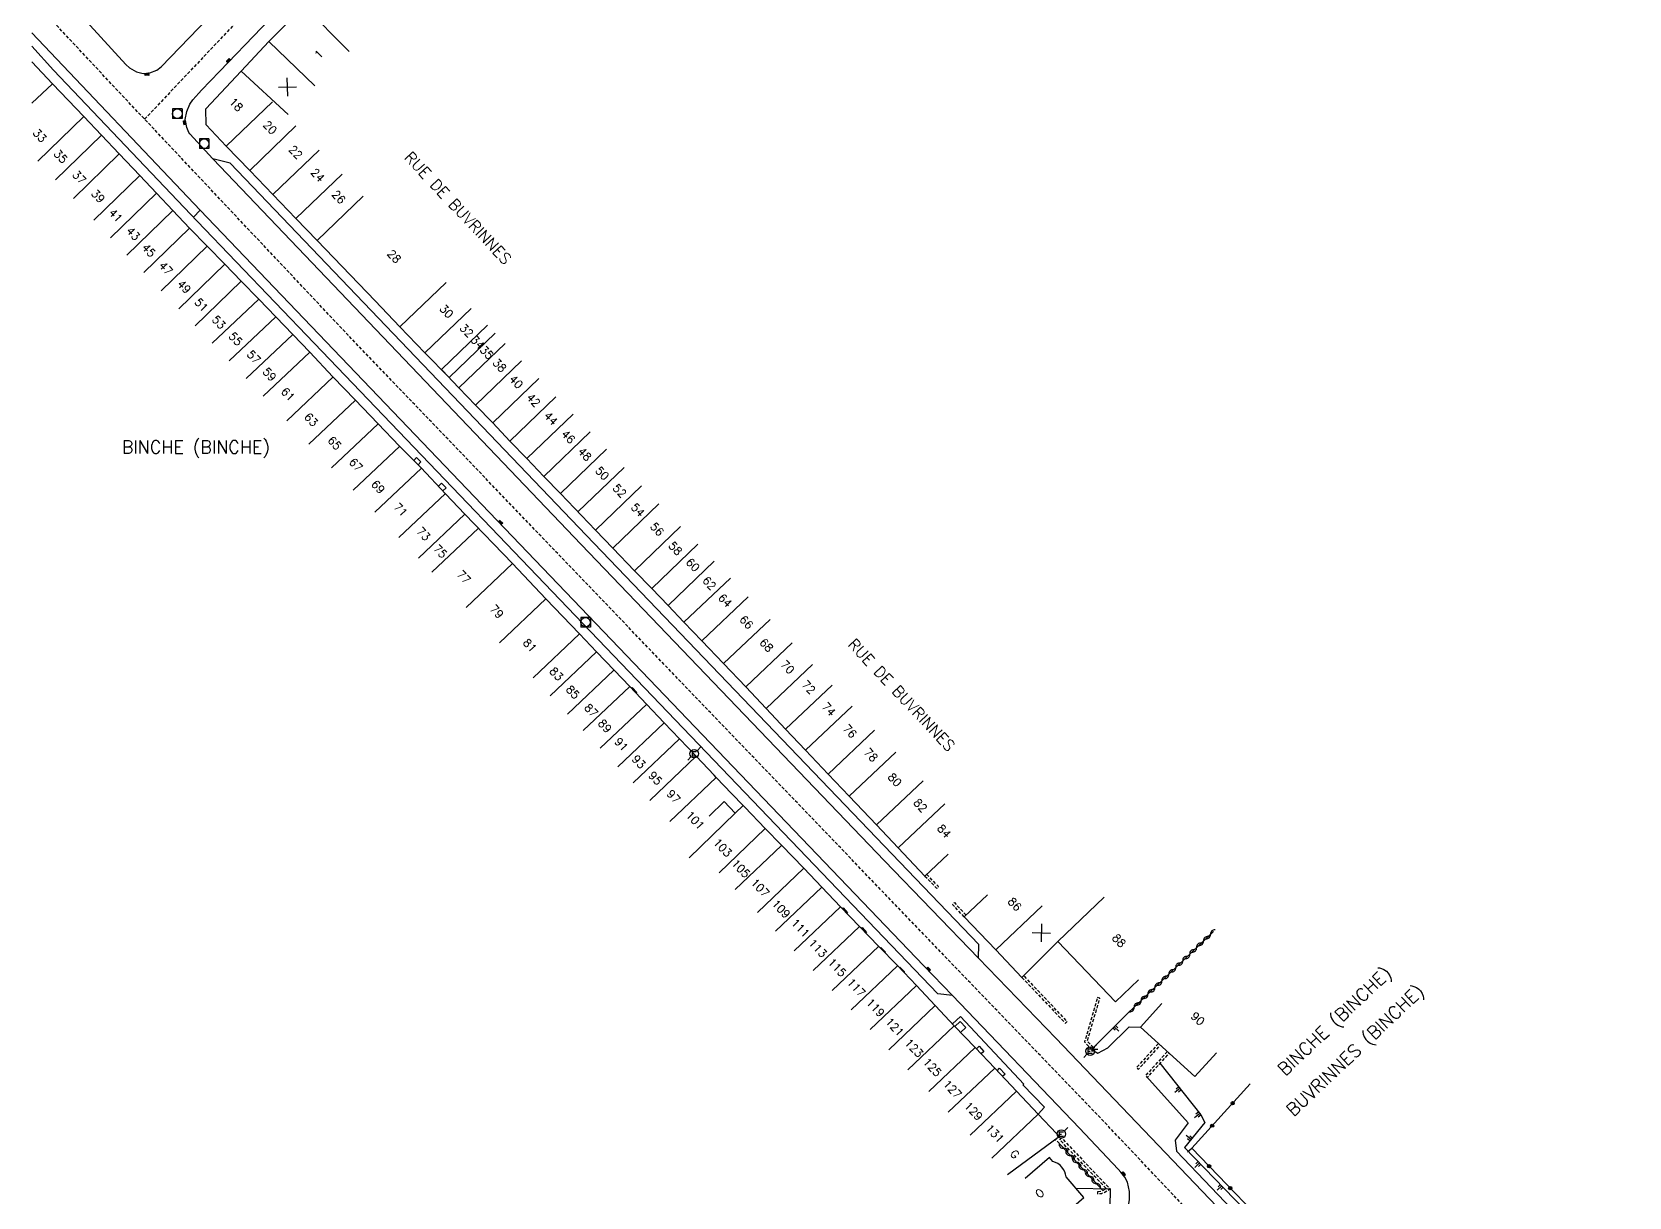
# Model space of a CAD drawing. Header units: millimetres. Extents: x 136000 to 137000, y 121000 to 122000.
# Drawn here: x 136000 to 136249.4, y 121619.4 to 121801.3 of the extents above; entities that cross this region are included whole.
import ezdxf
from ezdxf.enums import TextEntityAlignment as Align

# ---------------------------------------------------------------- set-up
doc = ezdxf.new("R2010")
doc.units = ezdxf.units.MM
doc.linetypes.add('DASHED', pattern=[0.75, 0.5, -0.25])
doc.layers.get('0').update_dxf_attribs({"linetype": 'CONTINUOUS'})
for name, color, linetype in [('W0001', 6, 'DASHED'), ('W0008', 7, 'CONTINUOUS'), ('W0100', 7, 'CONTINUOUS'), ('W0112', 1, 'DASHED'), ('W0211', 2, 'CONTINUOUS'), ('W0310', 3, 'CONTINUOUS'), ('W0322', 7, 'CONTINUOUS'), ('W0400', 7, 'CONTINUOUS'), ('W0420', 7, 'CONTINUOUS'), ('W0471', 7, 'CONTINUOUS'), ('W0980', 7, 'CONTINUOUS'), ('W0989', 7, 'CONTINUOUS'), ('W0991', 7, 'CONTINUOUS'), ('W1102', 7, 'CONTINUOUS')]:
    doc.layers.add(name, color=color, linetype=linetype)
doc.styles.get("Standard").update_dxf_attribs({"font": 'romans.shx', "width": 0.85})

# ---------------------------------------------------------------- blocks, each defined once
blk = doc.blocks.new('T471')
for p, q in [((-0.333334, 0.333334), (-0.333334, -0.333334)), ((-0.333334, 0.333334), (0.333334, 0.333334)), ((-0.333334, 0), (0, 0)), ((0.500001, 0.500001), (1.000002, 1.000002)), ((-0.500001, -0.500001), (-1.000002, -1.000002)), ((-0.333334, -0.333334), (0.333334, -0.333334))]:
    blk.add_line(p, q)
blk.add_ellipse((0, 0), major_axis=(0.471405, 0.471405), ratio=1, start_param=5.4977871438, end_param=11.780972451)
blk = doc.blocks.new('T400')
for p, q in [((-0.15, 0.3), (0.15, 0.3)), ((-0.15, -0.25), (-0.15, 0.3)), ((-0.15, 0.15), (0.15, 0.15)), ((-0.15, 0), (0.15, 0)), ((0.15, 0.3), (0.15, -0.25)), ((-0.15, -0.15), (0.15, -0.15)), ((-0.15, -0.25), (-0.15, -0.3)), ((-0.15, -0.3), (0.15, -0.3)), ((0.15, -0.3), (0.15, -0.25))]:
    blk.add_line(p, q)
blk = doc.blocks.new('T420')
for p, q in [((0.75, 0.75), (-0.75, 0.75)), ((-0.75, 0.75), (-0.75, -0.75)), ((0.75, 0.75), (0.75, -0.75)), ((0.75, -0.75), (-0.75, -0.75))]:
    blk.add_line(p, q)
blk.add_ellipse((0, 0), major_axis=(-0.53, 0.53), ratio=1, start_param=3.926991, end_param=10.210176)
blk = doc.blocks.new('t991o')
at = {"color": 0, "linetype": 'Continuous'}
for p, q in [((-1, 1), (1, -1)), ((-1, -1), (1, 1))]:
    blk.add_line(p, q, dxfattribs=at)
blk = doc.blocks.new('t211o')
at = {"color": 0, "linetype": 'Continuous'}
for p, q in [((-0.29, 0.5), (-0.29, 0)), ((0, 1), (0, 0)), ((0.29, 0.5), (0.29, 0))]:
    blk.add_line(p, q, dxfattribs=at)
blk = doc.blocks.new('t322o')
at = {"color": 0, "linetype": 'Continuous'}
for radius in [0.25, 0.15]:
    blk.add_circle((0, 0), radius, dxfattribs=at)
blk = doc.blocks.new('t310o')
at = {"color": 0, "linetype": 'Continuous'}
for centre, start, end in [((-0.5, 0.38), 216.8699, 323.1304), ((0.5, -0.37), 36.8699, 143.1303)]:
    blk.add_arc(centre, 0.625, start, end, dxfattribs=at)

msp = doc.modelspace()

# ---------------------------------------------------------------- linework, layer by layer
at = {"layer": 'W0001', "flags": 128}
for points in [[(136040.09, 121811.52), (136017.6, 121787.73)], [(136324.26, 121457.21), (136314.99, 121471.41), (136306.92, 121483.62), (136293.42, 121499.8), (136284.47, 121509.26), (136244.47, 121551.09), (136200.73, 121596.16), (136186.83, 121610.64), (136168.2, 121630.35), (136100.59, 121700.64), (136049.4, 121753.97), (136014.15, 121791.38), (136000, 121806.47)]]:
    msp.add_lwpolyline(points, dxfattribs=at)
at = {"layer": 'W0008', "flags": 128}
for points in [[(136000, 121812.3), (136008.51, 121802.95), (136014.66, 121796.24), (136015.25, 121795.73), (136016.35, 121795.12), (136017.36, 121794.85), (136018.39, 121794.94), (136019.52, 121795.38), (136020.2, 121795.9), (136037.67, 121814.05)], [(136191.91, 121610.71), (136159.88, 121644.19), (136147.84, 121656.72), (136147.87, 121658.81), (136137.99, 121669.14), (136086.55, 121722.77), (136030.95, 121780.85), (136028.24, 121781.54), (136024.64, 121785.42), (136024.5, 121785.63), (136024.17, 121786.4), (136023.94, 121787.66), (136024.17, 121788.94), (136024.66, 121790.05), (136025.13, 121790.73), (136026.04, 121791.78), (136026.46, 121792.24), (136029.27, 121795.17), (136042.51, 121808.98)], [(136143.77, 121650.87), (136139.26, 121655.54), (136070.27, 121727.56), (136026.27, 121773.49), (136000, 121801.22)], [(136116.3, 121564.41), (136136.35, 121583.49), (136142.49, 121589.27), (136158.95, 121604.83), (136168.39, 121613.81), (136169.44, 121614.89), (136170.38, 121616.02), (136170.75, 121616.64), (136171.19, 121617.83), (136171.42, 121618.97), (136171.42, 121620.24), (136171.12, 121621.72), (136170.69, 121622.51), (136170.05, 121623.29), (136169.62, 121623.76), (136163.59, 121630.13), (136143.77, 121650.87), (136141.47, 121651.11), (136095.67, 121698.93), (136044.05, 121752.76), (136025.81, 121771.81), (136003.36, 121795.4), (136000, 121799.13)], [(136028.24, 121781.54), (136085.8, 121721.29), (136133.15, 121671.9), (136147.84, 121656.72)], [(136026.27, 121773.49), (136025.21, 121772.44)], [(136059.62, 121734.44), (136060.08, 121734.9), (136060.75, 121734.2), (136060.3, 121733.75)], [(136063.49, 121730.4), (136063.98, 121730.86), (136064.67, 121730.15), (136064.16, 121729.68)], [(136093.59, 121698.85), (136093.73, 121698.99), (136094.49, 121698.21), (136094.35, 121698.07)], [(136126.56, 121664.44), (136126.68, 121664.55), (136127.39, 121663.79), (136127.28, 121663.68)], [(136129.52, 121661.36), (136129.64, 121661.47), (136130.35, 121660.72), (136130.24, 121660.62)], [(136132.48, 121658.3), (136132.55, 121658.37), (136133.3, 121657.64), (136133.21, 121657.55)], [(136135.44, 121655.24), (136135.52, 121655.31), (136136.25, 121654.58), (136136.16, 121654.49)], [(136157.16, 121632.35), (136158.11, 121633.42), (136154.77, 121636.91), (136154.92, 121637.03), (136145.03, 121647.59), (136143.78, 121646.42)], [(136144.14, 121646.03), (136144.95, 121646.8), (136145.84, 121645.88), (136145.03, 121645.1)], [(136147.5, 121642.53), (136147.92, 121642.94), (136148.67, 121642.15), (136148.24, 121641.75)], [(136150.72, 121639.13), (136151.13, 121639.52), (136152, 121638.61), (136151.58, 121638.22)], [(136163.03, 121620.76), (136168.37, 121620.67), (136168.33, 121617.82), (136162.66, 121617.91)]]:
    msp.add_lwpolyline(points, dxfattribs=at)
at = {"layer": 'W0100', "flags": 128}
for points in [[(136143.08, 121672.96), (136139.45, 121669.53), (136135.3, 121673.91), (136131.9, 121677.5), (136127.64, 121681.99), (136124.35, 121685.44), (136120.83, 121689.18), (136117.69, 121692.48), (136114.66, 121695.71), (136111.49, 121699.07), (136108.02, 121702.71), (136104.6, 121706.28), (136101.83, 121709.16), (136099.35, 121711.75), (136096.79, 121714.41), (136094.11, 121717.18), (136090.71, 121720.73), (136088, 121723.55), (136082.54, 121729.26), (136079.96, 121731.94), (136077.31, 121734.71), (136074.63, 121737.45), (136071.96, 121740.3), (136069.28, 121743.05), (136066.67, 121745.79), (136063.95, 121748.62), (136065.15, 121747.36), (136061.37, 121751.25), (136057.48, 121755.29), (136053.61, 121759.35), (136053.61, 121759.35), (136053.61, 121759.35), (136044.53, 121768.79), (136041.23, 121772.2), (136037.63, 121775.95), (136034.01, 121779.73), (136030.34, 121783.49), (136027.2, 121786.86), (136027.16, 121789.36), (136032.7, 121795.24), (136036.99, 121799.87), (136042.49, 121805.37)], [(136106.88, 121684.89), (136106.57, 121685.28), (136103.71, 121688.24), (136101.14, 121690.96), (136098.76, 121693.47), (136096, 121696.36), (136093.36, 121699.1), (136090.91, 121701.7), (136088.17, 121704.55), (136085.53, 121707.34), (136080.27, 121712.8), (136075.05, 121718.32), (136067.63, 121726.05), (136064.59, 121729.23), (136060.8, 121733.25), (136057.39, 121736.68), (136054.01, 121740.19), (136050.49, 121743.87), (136047.01, 121747.5), (136043.39, 121751.33), (136040.72, 121754.1), (136038.08, 121756.84), (136035.41, 121759.61), (136032.66, 121762.43), (136030.1, 121765.07), (136027.36, 121767.89), (136024.63, 121770.72), (136021.99, 121773.45), (136019.43, 121776.16), (136016.86, 121778.9), (136013.63, 121782.3), (136008.1, 121788.13), (136003.22, 121793.25), (136000, 121796.66)], [(136111.07, 121680.55), (136111.33, 121680.28), (136114.53, 121676.96), (136117.06, 121674.34), (136120.53, 121670.75), (136123.34, 121667.81), (136126.28, 121664.72), (136132.21, 121658.58), (136135.16, 121655.53), (136138.13, 121652.44), (136144.03, 121646.15), (136147.29, 121642.75), (136150.36, 121639.51), (136153.76, 121635.93), (136157.16, 121632.35), (136160.02, 121629.34), (136160.47, 121628.87), (136152.37, 121622.88)], [(136160.21, 121659.32), (136154.61, 121653.69), (136150.53, 121657.99), (136145.6, 121663.15), (136149.21, 121666.6)], [(136160.23, 121659.3), (136169.22, 121649.89), (136172.83, 121653.34)], [(136184.98, 121641.91), (136181.62, 121638.21), (136173.11, 121645.94), (136176.47, 121649.64)], [(136153.76, 121616.88), (136157.01, 121613.08), (136159.85, 121615.51), (136160.64, 121614.58), (136162.87, 121616.49), (136162.87, 121616.49), (136162.08, 121617.42), (136162.72, 121617.97), (136164.28, 121619.3), (136161.51, 121622.54), (136161.43, 121622.95), (136161.3, 121623.35), (136161.1, 121623.72), (136160.85, 121624.06), (136160.56, 121624.36), (136160.22, 121624.61), (136159.85, 121624.81), (136159.45, 121624.94), (136158.93, 121625.55), (136155.13, 121622.3)]]:
    msp.add_lwpolyline(points, dxfattribs=at)
at = {"layer": 'W0112', "flags": 128}
for points in [[(136139.45, 121669.53), (136141.3, 121667.59), (136141.59, 121667.87), (136139.73, 121669.8)], [(136145.6, 121663.15), (136143.76, 121665.1), (136144.06, 121665.37), (136145.89, 121663.42)], [(136154.61, 121653.69), (136161.4, 121646.53), (136161.69, 121646.8), (136154.9, 121653.97)], [(136175.93, 121643.38), (136172.5, 121639.61), (136172.8, 121639.34), (136176.22, 121643.11)], [(136177.32, 121642.11), (136173.89, 121638.34), (136174.19, 121638.07), (136177.62, 121641.84)]]:
    msp.add_lwpolyline(points, dxfattribs=at)
for points in [[(136165.77, 121642.75), (136164.83, 121643.72), (136166.79, 121650.47), (136166.41, 121650.58), (136164.38, 121643.61), (136165.48, 121642.47), (136165.77, 121642.75)], [(136166.44, 121620.26), (136166.96, 121620.31), (136167.23, 121620.4), (136167.76, 121620.68), (136167.79, 121620.7), (136160.51, 121628.34), (136160.8, 121628.62), (136168.37, 121620.67), (136168.06, 121620.4), (136167.96, 121620.33), (136167.41, 121620.05), (136167.04, 121619.92), (136166.44, 121619.86)]]:
    msp.add_lwpolyline(points, close=True, dxfattribs=at)
at = {"layer": 'W0211', "flags": 128}
for points in [[(136171.04, 121647.99), (136165.48, 121642.46), (136166.49, 121641.89), (136168.01, 121642.7), (136171.35, 121645.97), (136173.11, 121645.94)], [(136174.04, 121638.21), (136180.58, 121630.97), (136178.52, 121628.26), (136178.74, 121626.57), (136193.92, 121610.69), (136195.24, 121610.75)], [(136176.15, 121640.3), (136182.54, 121632.21), (136183.16, 121631.06), (136180.01, 121627.15), (136195.67, 121610.94)]]:
    msp.add_lwpolyline(points, dxfattribs=at)
at = {"layer": 'W0310', "flags": 128}
for points in [[(136171.04, 121647.99), (136184.53, 121660.87)], [(136160.09, 121628.1), (136167.23, 121620.4)]]:
    msp.add_lwpolyline(points, dxfattribs=at)
at = {"layer": 'W0322', "flags": 128}
for points in [[(136181.13, 121627.02), (136190.28, 121637.09)], [(136180.49, 121626.48), (136181.13, 121627.02), (136196.18, 121611.42)]]:
    msp.add_lwpolyline(points, dxfattribs=at)
at = {"layer": 'W1102', "flags": 128}
for points in [[(136042.49, 121805.37), (136049.56, 121798.31)], [(136036.99, 121799.87), (136044.2, 121792.94)], [(136003.22, 121793.25), (136000, 121790.2)], [(136032.7, 121795.24), (136040.03, 121788.44)], [(136030.34, 121783.49), (136037.57, 121790.45)], [(136008.1, 121788.13), (136000.94, 121781.16)], [(136034.01, 121779.73), (136041.22, 121786.66)], [(136010.87, 121785.22), (136003.7, 121778.25)], [(136037.63, 121775.95), (136044.84, 121782.89)], [(136013.63, 121782.3), (136006.47, 121775.34)], [(136016.86, 121778.9), (136009.69, 121771.93)], [(136041.23, 121772.2), (136048.45, 121779.14)], [(136019.43, 121776.16), (136012.27, 121769.19)], [(136044.53, 121768.79), (136051.74, 121775.72)], [(136021.99, 121773.45), (136014.83, 121766.48)], [(136024.63, 121770.72), (136017.47, 121763.76)], [(136027.36, 121767.89), (136020.2, 121760.92)], [(136030.1, 121765.07), (136022.94, 121758.1)], [(136032.66, 121762.43), (136025.5, 121755.46)], [(136057.48, 121755.29), (136064.68, 121762.22)], [(136035.41, 121759.61), (136028.15, 121752.74)], [(136061.37, 121751.25), (136068.57, 121758.18)], [(136038.08, 121756.84), (136030.82, 121749.97)], [(136063.95, 121748.62), (136071.15, 121755.55)], [(136040.72, 121754.1), (136033.46, 121747.23)], [(136065.15, 121747.36), (136072.35, 121754.29)], [(136043.39, 121751.33), (136036.13, 121744.46)], [(136066.67, 121745.79), (136073.88, 121752.71)], [(136069.28, 121743.05), (136076.48, 121749.98)], [(136047.04, 121747.47), (136039.79, 121740.59)], [(136071.96, 121740.3), (136079.16, 121747.23)], [(136050.52, 121743.83), (136043.26, 121736.96)], [(136074.63, 121737.45), (136081.83, 121744.38)], [(136077.31, 121734.71), (136084.51, 121741.64)], [(136054.05, 121740.15), (136046.79, 121733.28)], [(136079.96, 121731.94), (136087.16, 121738.87)], [(136057.43, 121736.64), (136050.17, 121729.77)], [(136082.54, 121729.26), (136089.74, 121736.18)], [(136060.82, 121733.23), (136053.56, 121726.36)], [(136085.27, 121726.4), (136092.47, 121733.33)], [(136088, 121723.55), (136095.21, 121730.47)], [(136064.57, 121729.25), (136057.31, 121722.38)], [(136067.63, 121726.05), (136060.37, 121719.18)], [(136090.71, 121720.73), (136097.92, 121727.65)], [(136069.73, 121723.86), (136062.47, 121716.99)], [(136094.11, 121717.18), (136101.31, 121724.11)], [(136096.79, 121714.41), (136103.98, 121721.35)], [(136075.05, 121718.32), (136067.79, 121711.45)], [(136099.35, 121711.75), (136106.55, 121718.68)], [(136101.83, 121709.16), (136109.09, 121716.03)], [(136104.6, 121706.28), (136111.86, 121713.15)], [(136080.27, 121712.8), (136073.01, 121705.93)], [(136108.02, 121702.71), (136115.28, 121709.58)], [(136085.53, 121707.34), (136078.27, 121700.47)], [(136111.49, 121699.07), (136118.75, 121705.94)], [(136088.16, 121704.55), (136080.91, 121697.68)], [(136090.9, 121701.7), (136083.65, 121694.83)], [(136114.66, 121695.71), (136121.92, 121702.58)], [(136093.36, 121699.1), (136086.1, 121692.23)], [(136117.69, 121692.48), (136124.95, 121699.35)], [(136096.01, 121696.34), (136088.75, 121689.47)], [(136120.83, 121689.18), (136128.09, 121696.05)], [(136098.76, 121693.47), (136091.5, 121686.6)], [(136101.14, 121690.96), (136093.88, 121684.09)], [(136124.35, 121685.44), (136131.61, 121692.31)], [(136103.71, 121688.24), (136096.48, 121681.34)], [(136127.64, 121681.99), (136134.9, 121688.86)], [(136105.74, 121678.88), (136108.09, 121681.15), (136109.81, 121679.33), (136111.07, 121680.55), (136109.31, 121682.37), (136106.88, 121684.89), (136099.62, 121678.02)], [(136131.9, 121677.5), (136139.16, 121684.37)], [(136135.3, 121673.91), (136142.56, 121680.78)], [(136109.81, 121679.33), (136102.62, 121672.39)], [(136114.53, 121676.96), (136107.34, 121670.02)], [(136117.08, 121674.32), (136109.84, 121667.43)], [(136120.55, 121670.73), (136113.31, 121663.84)], [(136123.36, 121667.79), (136116.12, 121660.91)], [(136167.44, 121666.22), (136160.23, 121659.3)], [(136126.3, 121664.7), (136119.05, 121657.82)], [(136150.53, 121657.99), (136157.77, 121664.88)], [(136129.24, 121661.65), (136122, 121654.77)], [(136132.24, 121658.55), (136124.99, 121651.67)], [(136135.19, 121655.5), (136127.95, 121648.61)], [(136138.13, 121652.44), (136130.89, 121645.56)], [(136141.08, 121649.3), (136133.83, 121642.41)], [(136144.03, 121646.15), (136136.78, 121639.26)], [(136147.29, 121642.75), (136140.05, 121635.86)], [(136150.36, 121639.51), (136143.11, 121632.63)], [(136153.76, 121635.93), (136146.52, 121629.04)], [(136157.16, 121632.35), (136149.92, 121625.46)]]:
    msp.add_lwpolyline(points, dxfattribs=at)

# ---------------------------------------------------------------- block references
at = {"layer": 'W0211'}
for p, rotation in [((136169.03, 121645.99), 224.7906496424945), ((136165.48, 121642.46), 270), ((136179.25, 121636.38), 128.3309668024096), ((136182.35, 121632.45), 128.3309668022761), ((136181.03, 121628.43), 51.08657309635431), ((136182.35, 121624.73), 134.019352677543), ((136185.82, 121621.14), 134.0193526777852)]:
    msp.add_blockref('t211o', p, dxfattribs=dict(at, rotation=rotation))
at = {"layer": 'W0310'}
for p, rotation in [((136184.06, 121660.42), 43.68458157777828), ((136180.81, 121657.31), 43.68458157777828), ((136181.89, 121658.35), 43.68458157777828), ((136182.97, 121659.38), 43.68458157777828), ((136178.64, 121655.24), 43.68458157777828), ((136179.72, 121656.28), 43.68458157777828), ((136176.47, 121653.17), 43.68458157777828), ((136177.55, 121654.2), 43.68458157777828), ((136173.21, 121650.06), 43.68458157777828), ((136174.3, 121651.1), 43.68458157777828), ((136175.38, 121652.13), 43.68458157777828), ((136172.13, 121649.02), 43.68458157777828), ((136161.11, 121627), 312.8536002354541), ((136162.13, 121625.9), 312.8536002354541), ((136163.15, 121624.8), 312.8536002354541), ((136164.17, 121623.7), 312.8536002354541), ((136165.19, 121622.6), 312.8536002354541), ((136166.21, 121621.5), 312.8536002354541)]:
    msp.add_blockref('t310o', p, dxfattribs=dict(at, rotation=rotation))
at = {"layer": 'W0322'}
for p, rotation in [((136187.52, 121634.05), 47.73570117215011), ((136184.32, 121630.54), 47.73570117215011), ((136183.84, 121624.21), 313.9736193612504), ((136187.14, 121620.79), 313.9736193612504)]:
    msp.add_blockref('t322o', p, dxfattribs=dict(at, rotation=rotation))
at = {"layer": 'W0400'}
for p, rotation in [((136030.68, 121796.85), 316.7536178406331), ((136017.97, 121794.72), 96.65697198363806), ((136023.83, 121787.2), 6.907552973066303), ((136073.2, 121724.73), 224.0272846971955), ((136140.02, 121654.97), 223.9910120796973), ((136170.46, 121623.03), 39.71082621134033)]:
    msp.add_blockref('T400', p, dxfattribs=dict(at, rotation=rotation))
at = {"layer": 'W0420'}
for p in [(136022.7, 121788.58), (136026.9, 121783.91), (136086.46, 121709.16)]:
    msp.add_blockref('T420', p, dxfattribs=at)
at = {"layer": 'W0471'}
for p in [(136103.42, 121688.63), (136165.26, 121642.19), (136160.77, 121629.24)]:
    msp.add_blockref('T471', p, dxfattribs=at)
at = {"layer": 'W0991'}
for p, rotation in [((136039.92, 121792.74), 46.50257557165241), ((136157.64, 121660.66), 313.5780778598157)]:
    msp.add_blockref('t991o', p, dxfattribs=dict(at, rotation=rotation))

# ---------------------------------------------------------------- texts
at = {"layer": 'W0980'}
msp.add_text('BINCHE (BINCHE)', height=2, dxfattribs=at).set_placement((136025.61, 121736.38), align=Align.MIDDLE)
for s, p in [('BINCHE (BINCHE)', (136203.53, 121646.78)), ('BUVRINNES (BINCHE)', (136206.72, 121642.22))]:
    msp.add_text(s, height=2, rotation=43.4935, dxfattribs=at).set_placement(p, align=Align.MIDDLE)
at = {"layer": 'W0989'}
for p in [(136066.54, 121773.85), (136135.82, 121697.81)]:
    msp.add_text('RUE DE BUVRINNES', height=1.75, rotation=313.1755, dxfattribs=at).set_placement(p, align=Align.MIDDLE)
at = {"layer": 'W0991'}
for s, rotation, p in [('1', 45.0356, (136044.78, 121797.86)), ('18', 313.8921, (136031.9, 121790)), ('33', 313.3728, (136001.22, 121785.17)), ('20', 313.8921, (136037.19, 121786.42)), ('35', 313.3728, (136004.49, 121781.9)), ('22', 313.8921, (136041.2, 121782.56)), ('37', 313.3728, (136007.4, 121778.63)), ('24', 313.8921, (136044.63, 121778.99)), ('39', 313.3728, (136010.33, 121775.69)), ('26', 313.8921, (136047.92, 121775.56)), ('41', 313.3728, (136013.08, 121772.7)), ('43', 313.4997, (136015.83, 121769.86)), ('45', 313.4997, (136018.25, 121767.25)), ('28', 313.8675, (136056.58, 121766.29)), ('47', 313.4997, (136020.91, 121764.44)), ('49', 313.4997, (136023.78, 121761.56)), ('51', 313.4997, (136026.47, 121758.72)), ('30', 313.8675, (136064.74, 121757.71)), ('53', 313.4997, (136029.19, 121756.01)), ('32', 313.8675, (136067.89, 121754.71)), ('55', 313.4997, (136031.82, 121753.4)), ('34', 313.8675, (136069.6, 121752.85)), ('57', 313.4997, (136034.65, 121750.56)), ('35', 313.8675, (136071.03, 121751.28)), ('59', 313.4997, (136037.12, 121747.86)), ('38', 313.8675, (136073.04, 121749.28)), ('61', 313.4997, (136039.99, 121744.75)), ('40', 313.8675, (136075.61, 121746.71)), ('42', 313.8675, (136078.33, 121743.85)), ('63', 313.4997, (136043.62, 121740.8)), ('44', 313.8675, (136081.05, 121740.99)), ('65', 313.4997, (136047.27, 121737.14)), ('46', 313.8675, (136083.77, 121738.13)), ('48', 313.8675, (136086.34, 121735.41)), ('67', 313.4997, (136050.61, 121733.75)), ('50', 313.8675, (136089.06, 121732.41)), ('69', 313.4997, (136054.08, 121730.29)), ('52', 313.8675, (136091.78, 121729.69)), ('71', 313.4997, (136057.6, 121726.72)), ('54', 313.8675, (136094.64, 121726.69)), ('73', 313.4997, (136061.17, 121722.95)), ('56', 313.8675, (136097.64, 121723.69)), ('75', 313.4997, (136063.78, 121720.23)), ('58', 313.8675, (136100.5, 121720.68)), ('60', 313.8675, (136103.22, 121718.11)), ('77', 313.4997, (136067.45, 121716.22)), ('62', 313.8675, (136105.8, 121715.25)), ('64', 313.8675, (136108.26, 121712.56)), ('79', 313.4997, (136072.61, 121710.82)), ('66', 313.3881, (136111.58, 121709.16)), ('81', 313.4997, (136077.76, 121705.53)), ('68', 313.3881, (136114.72, 121705.58)), ('70', 313.3881, (136118.01, 121702.15)), ('83', 313.4997, (136081.91, 121701.09)), ('85', 313.4997, (136084.48, 121698.24)), ('72', 313.3881, (136121.3, 121699.01)), ('87', 313.4997, (136087.34, 121695.38)), ('74', 313.3881, (136124.45, 121695.57)), ('89', 313.4997, (136089.49, 121692.95)), ('76', 313.3881, (136127.74, 121692.14)), ('91', 313.4997, (136092.06, 121690.09)), ('93', 313.4997, (136094.78, 121687.37)), ('78', 313.3881, (136131.03, 121688.43)), ('95', 313.4997, (136097.36, 121684.8)), ('80', 313.3881, (136134.75, 121684.56)), ('97', 313.4997, (136100.22, 121681.94)), ('82', 313.3881, (136138.76, 121680.56)), ('101', 313.9887, (136103.58, 121678.23)), ('84', 313.3881, (136142.46, 121676.53)), ('103', 313.9887, (136107.87, 121673.96)), ('105', 313.5412, (136110.72, 121670.7)), ('107', 313.5412, (136113.72, 121667.69)), ('86', 313.6846, (136153.49, 121665.12)), ('109', 313.5412, (136117.01, 121664.4)), ('111', 313.5412, (136120.02, 121661.4)), ('113', 313.5412, (136122.73, 121658.26)), ('88', 313.6846, (136169.78, 121659.44)), ('115', 313.5412, (136125.74, 121655.25)), ('117', 313.5412, (136128.74, 121652.11)), ('119', 313.5412, (136131.75, 121648.96)), ('90', 317.7357, (136182.07, 121647.25)), ('121', 313.5412, (136134.75, 121645.96)), ('123', 313.5412, (136137.76, 121642.67)), ('125', 313.5412, (136140.62, 121639.67)), ('127', 313.5412, (136143.77, 121636.24)), ('129', 313.5412, (136147.06, 121632.81)), ('131', 313.5412, (136150.39, 121629.32)), ('G', 313.5412, (136153.49, 121626.09)), ('O', 40.5584, (136157.39, 121619.99))]:
    msp.add_text(s, height=1.25, rotation=rotation, dxfattribs=at).set_placement(p, align=Align.MIDDLE)

doc.saveas('drawing.dxf')
